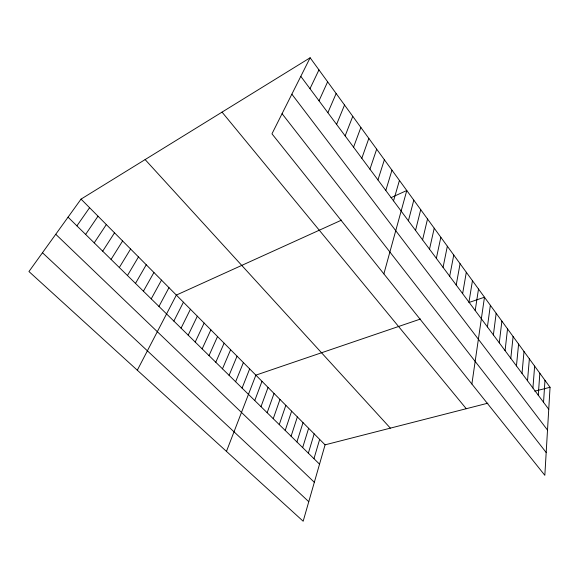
<?xml version="1.0" encoding="UTF-8"?>
<svg xmlns="http://www.w3.org/2000/svg" width="579" height="579" viewBox="0 0 579 579"><rect width="100%" height="100%" fill="white"/><g stroke="black" fill="none" stroke-linecap="round" stroke-linejoin="round"><path stroke-width="0.87" d="M550.05 387.279L544.832 475.316L271.964 133.829L310.134 57.77L550.05 387.279L534.764 391.194M543.543 402.296L544.977 380.316M538.267 395.218L539.838 373.26M532.926 388.039L534.634 366.109M527.512 380.765L529.358 358.864M522.019 373.39L524.009 351.518M516.446 365.914L518.596 344.078M510.801 358.329L513.103 336.537M505.076 350.642L507.53 328.886M499.272 342.848L501.884 321.135M493.38 334.937L496.167 313.275M487.409 326.918L490.362 305.299M471.878 384.015L484.478 297.215L469.048 302.477M475.2 310.518L478.507 289.022M468.961 302.144L472.45 280.706M462.628 293.64L466.312 272.268M456.201 285.013L460.081 263.713M449.68 276.255L453.762 255.028M443.058 267.368L447.343 246.22M436.342 258.343L440.836 237.281M429.517 249.173L434.228 228.206M422.583 239.872L427.519 218.992M415.541 230.42L420.716 209.641M408.398 220.816L413.797 200.146M383.877 273.881L406.784 190.513L390.991 197.678M487.894 403.179L325.08 444.838L303.164 521.23L28.95 271.537L81.046 199.111L310.134 57.77M393.532 200.855L399.438 180.424M313.97 458.698L319.659 439.374M308.346 453.176L314.173 433.852M385.802 190.477L391.969 170.168M302.658 447.589L308.629 428.272M296.911 441.943L303.027 422.627M377.942 179.924L384.384 159.753M291.092 436.226L297.36 416.923M285.208 430.45L291.628 411.155M369.945 169.191L376.676 149.165M279.259 424.602L285.838 405.322M273.237 418.697L279.975 399.423M361.817 158.277L368.837 138.395M267.151 412.711L274.048 393.452M260.991 406.668L268.055 387.416M353.552 147.175L360.869 127.452M254.76 400.545L261.998 381.315M226.461 451.388L255.867 375.141L420.528 319.015M345.142 135.884L352.77 116.328M242.08 388.089L249.665 368.895M235.624 381.749L243.383 362.577M336.587 124.391L344.534 105.016M229.089 375.33L237.035 356.186M222.474 368.837L230.616 349.716M327.873 112.695L336.153 93.501M215.786 362.266L224.116 343.166M209.012 355.607L217.538 336.544M319.015 100.797L327.627 81.798M202.151 348.876L210.879 329.842M195.21 342.059L204.141 323.06M309.989 88.681L318.957 69.885M188.182 335.154L197.323 316.192M181.068 328.163L190.419 309.244M173.859 321.084L183.427 302.202M137.31 370.213L176.356 295.08L341.552 220.114M158.95 306.443L168.974 287.647M151.235 298.865L161.498 280.12M143.411 291.186L153.927 272.492M135.493 283.399L146.248 264.769M127.46 275.51L138.475 256.938M119.317 267.52L130.601 249.006M111.067 259.414L122.618 240.965M102.7 251.199L114.526 232.823M94.218 242.869L106.326 224.565M85.62 234.423L98.01 216.199M76.898 225.853L89.586 207.709M42.47 252.741L308.766 501.689M55.75 234.278L314.332 482.3M68.054 217.168L319.536 464.163M81.046 199.111L325.08 444.838M145.119 159.58L390.355 428.134M222.039 112.116L466.261 408.716M282.067 113.687L546.185 452.517M291.859 94.182L547.517 430.088M300.805 76.348L548.747 409.281"/></g></svg>
